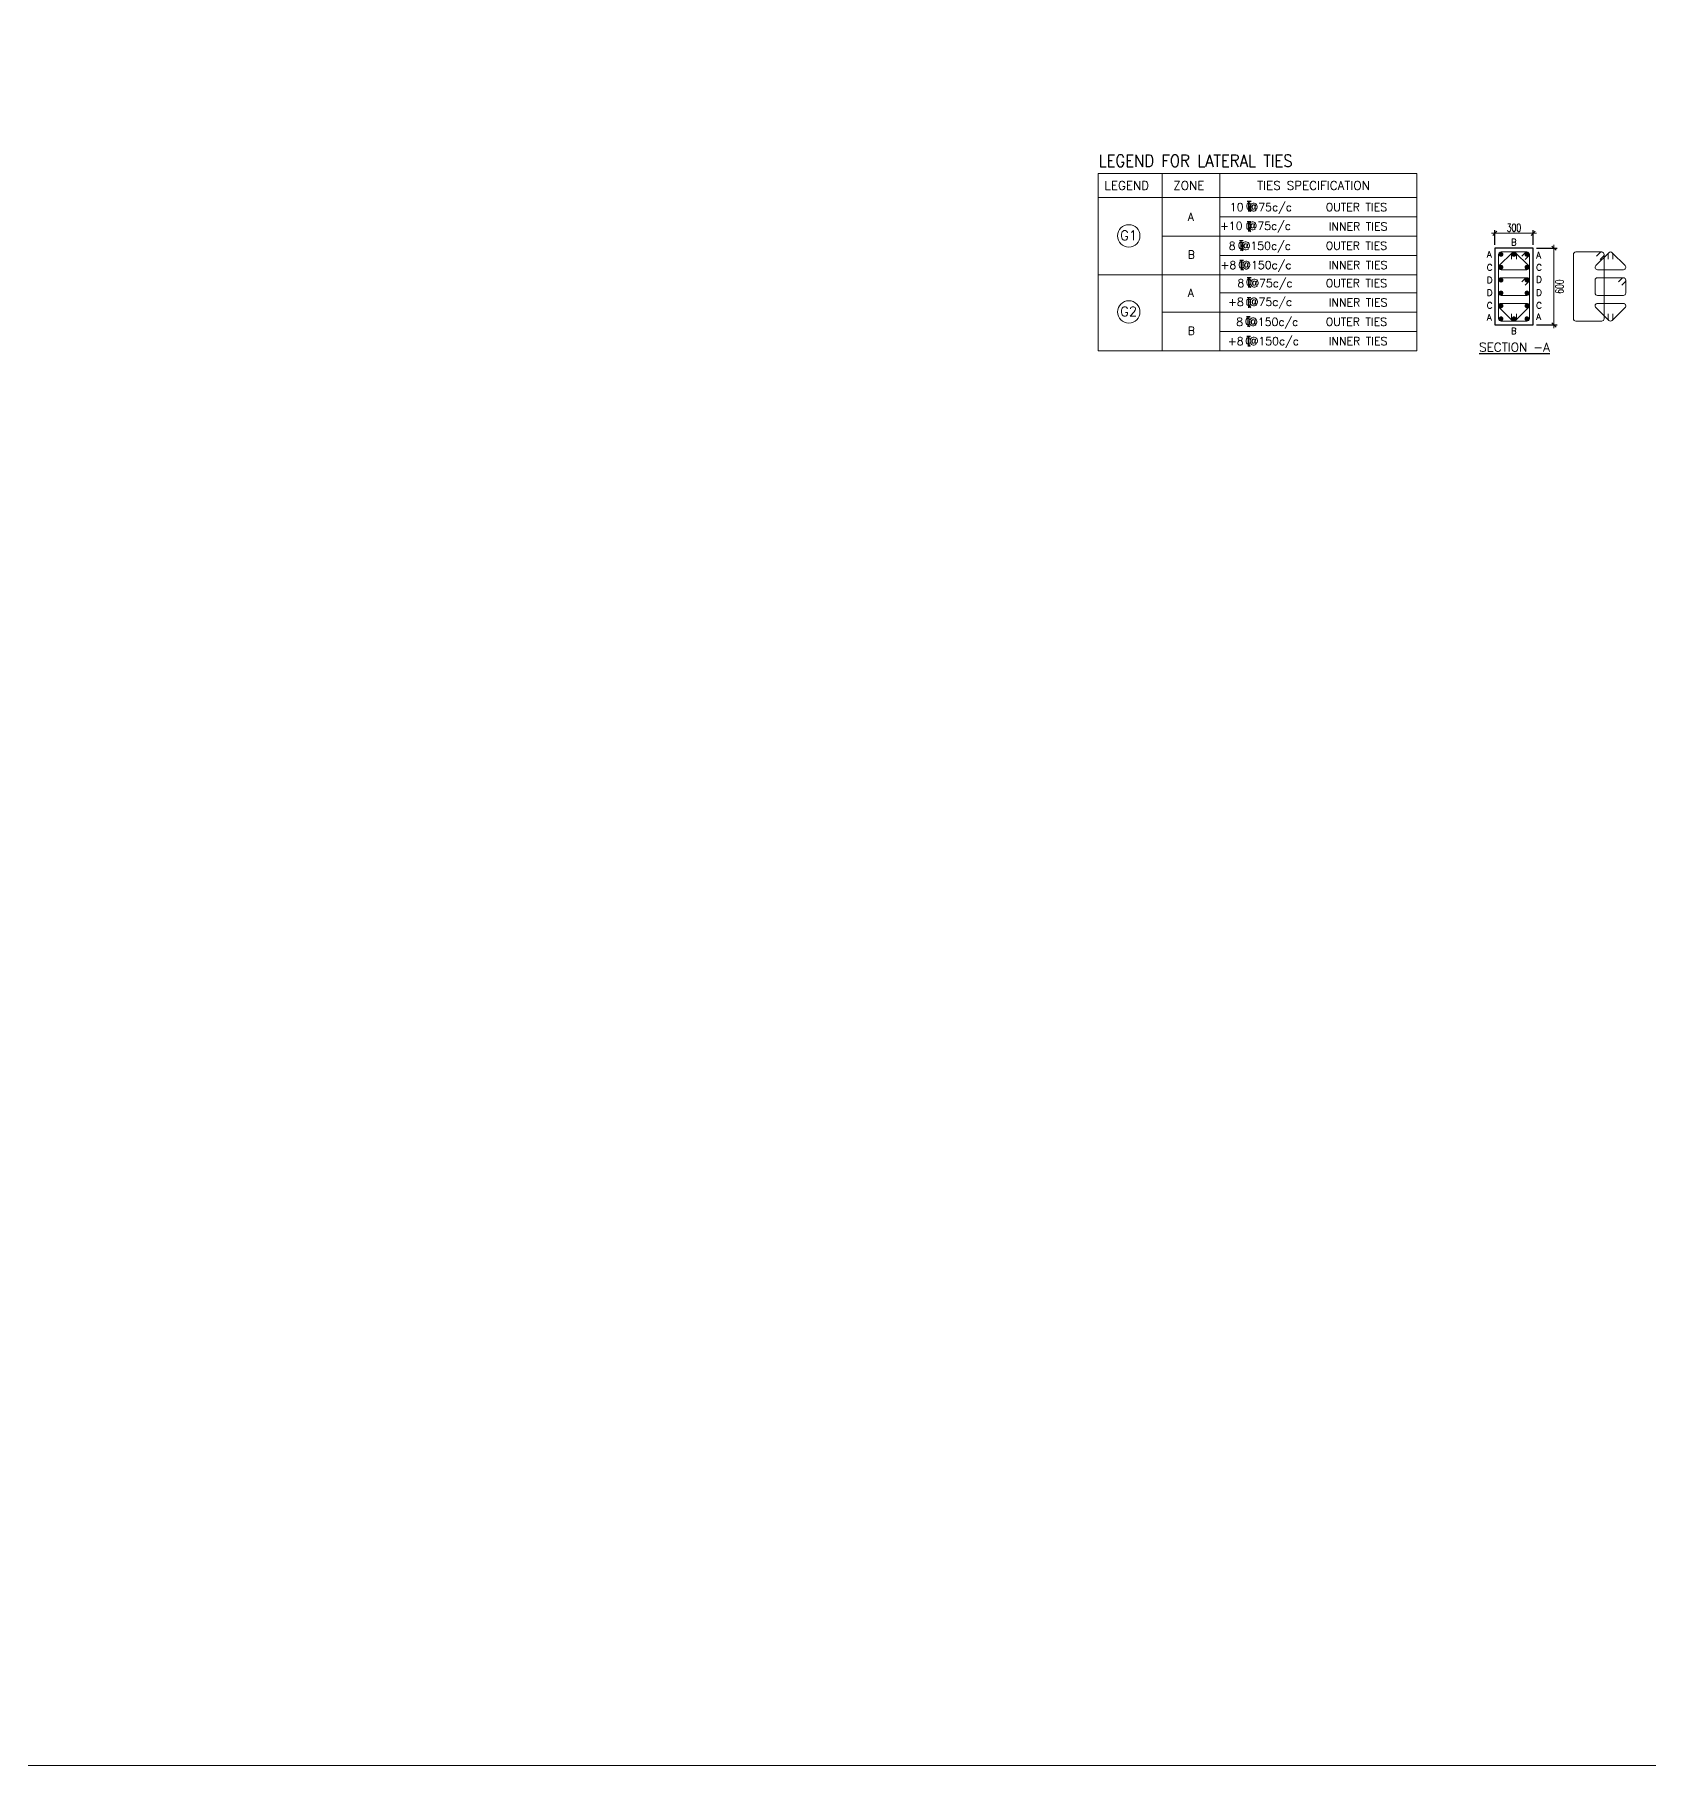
# Model space of a CAD drawing. Header units: millimetres. Extents: x 1123469 to 1883119, y -126924 to 196924.
# Drawn here: x 1445125 to 1495574, y -126924 to -72855 of the extents above; entities that cross this region are included whole.
import ezdxf

# ---------------------------------------------------------------- set-up
doc = ezdxf.new("R2010")
doc.units = ezdxf.units.MM
doc.header["$LTSCALE"] = 500
doc.header["$MEASUREMENT"] = 0
doc.header["$PDMODE"] = 34
doc.layers.get('Defpoints').update_dxf_attribs({"lineweight": 0})
for name, color, linetype, lineweight in [('DIAMENTION', 1, 'Continuous', 0), ('DIM1', 3, 'Continuous', 20), ('LINE', 7, 'Continuous', 13), ('S - SUNK', 251, 'Continuous', 0), ('STEEL', 7, 'Continuous', 20), ('TEXT', 7, 'Continuous', 13)]:
    doc.layers.add(name, color=color, linetype=linetype, lineweight=lineweight)
for name, color, linetype in [('Reinf', 4, 'Continuous'), ('S-TEXT', 3, 'Continuous'), ('T', 6, 'Continuous'), ('TOWER AREA COLUMN.', 6, 'Continuous')]:
    doc.layers.add(name, color=color, linetype=linetype)
doc.styles.add('2MM', font='romans.shx', dxfattribs={"width": 0.7})
doc.styles.add('RAWAT', font='romand.shx', dxfattribs={"height": 115})
doc.styles.add('RD', font='romand.shx', dxfattribs={"height": 200})
doc.styles.add('ROMANT', font='romant__.ttf', dxfattribs={"width": 0.9, "height": 600})
doc.styles.add('RT', font='romant.shx', dxfattribs={"height": 8})
doc.dimstyles.new('SHUIB', dxfattribs={"dimtxt": 200, "dimasz": 180, "dimexe": 100, "dimexo": 250, "dimgap": 50, "dimtad": 2, "dimdec": 0, "dimzin": 1, "dimdsep": 46, "dimtxsty": '2MM', "dimblk": 'OBLIQUE', "dimcen": 0, "dimdle": 100, "dimclrd": 1, "dimclre": 1, "dimclrt": 3, "dimadec": 0, "dimazin": 0, "dimtfac": 1, "dimtdec": 0, "dimtix": 1, "dimtmove": 2, "dimatfit": 3, "dimfxl": 1, "dimtolj": 1, "dimlwd": -1, "dimarcsym": 0})

# ---------------------------------------------------------------- blocks, each defined once
blk = doc.blocks.new('_Oblique')
at = {"color": 0, "linetype": 'ByBlock', "lineweight": -2}
blk.add_line((-0.5, -0.5), (0.5, 0.5), dxfattribs=at)
blk = doc.blocks.new('*D116')
at = {"layer": 'Defpoints', "color": 0, "ltscale": 100, "transparency": 16777216}
for p in [(1491943, -79061), (1490743, -79526, 0), (1491943, -79526, 0)]:
    blk.add_point(p, dxfattribs=at)
at = {"layer": 'DIAMENTION', "color": 1, "ltscale": 100, "transparency": 16777216}
blk.add_line((1490643, -79061), (1492043, -79061), dxfattribs=at)
at = {"layer": 'DIAMENTION', "color": 1, "lineweight": -2, "ltscale": 100, "transparency": 16777216}
for p, q in [((1490743, -79426), (1490743, -78961)), ((1491943, -79426), (1491943, -78961))]:
    blk.add_line(p, q, dxfattribs=at)
at = {"layer": 'DIAMENTION', "color": 1, "ltscale": 100, "transparency": 16777216, "xscale": 130, "yscale": 130, "zscale": 130, "rotation": 180}
blk.add_blockref('_Oblique', (1490743, -79061), dxfattribs=at)
at = {"layer": 'DIAMENTION', "color": 1, "ltscale": 100, "transparency": 16777216, "xscale": 130, "yscale": 130, "zscale": 130}
blk.add_blockref('_Oblique', (1491943, -79061), dxfattribs=at)
at = {"layer": 'DIAMENTION', "color": 3, "ltscale": 100, "transparency": 16777216, "insert": (1491343, -78886), "char_height": 250, "attachment_point": 5, "style": '2MM'}
blk.add_mtext('\\A1;300', dxfattribs=at)
blk = doc.blocks.new('*D117')
at = {"layer": 'Defpoints', "color": 0, "ltscale": 100, "transparency": 16777216}
for p in [(1491943, -79526, 0), (1492592, -79526), (1491943, -81926, 0)]:
    blk.add_point(p, dxfattribs=at)
at = {"layer": 'DIAMENTION', "color": 1, "ltscale": 100, "transparency": 16777216}
blk.add_line((1492592, -82026), (1492592, -79426), dxfattribs=at)
at = {"layer": 'DIAMENTION', "color": 1, "lineweight": -2, "ltscale": 100, "transparency": 16777216}
for p, q in [((1492043, -79526), (1492692, -79526)), ((1492043, -81926), (1492692, -81926))]:
    blk.add_line(p, q, dxfattribs=at)
at = {"layer": 'DIAMENTION', "color": 1, "ltscale": 100, "transparency": 16777216, "xscale": 130, "yscale": 130, "zscale": 130}
for p, rotation in [((1492592, -79526), 90), ((1492592, -81926), 270)]:
    blk.add_blockref('_Oblique', p, dxfattribs=dict(at, rotation=rotation))
at = {"layer": 'DIAMENTION', "color": 3, "ltscale": 100, "transparency": 16777216, "insert": (1492767, -80726), "char_height": 250, "attachment_point": 5, "rotation": 90, "style": '2MM'}
blk.add_mtext('\\A1;600', dxfattribs=at)
blk = doc.blocks.new('T')
at = {"layer": 'LINE'}
for p, q in [((-27, 79), (39, 79)), ((-27, 72), (39, 72)), ((-2, 70), (-2, -99)), ((5, 70), (5, -99)), ((1, -61), (31, -100)), ((7, -57), (36, -96))]:
    blk.add_line(p, q, dxfattribs=at)
at = {"layer": 'LINE', "style": 'RAWAT'}
blk.add_text('0', height=115, dxfattribs=at).set_placement((-50, -63))

msp = doc.modelspace()

# ---------------------------------------------------------------- linework, layer by layer
at = {"layer": 'LINE', "color": 4, "linetype": 'Continuous', "ltscale": 100}
for p, q in [((1478355.4, -82733.2, 0), (1478355.4, -77196.9, 0)), ((1478355.4, -77196.9, 0), (1488311.9, -77196.9, 0)), ((1488311.9, -77196.9, 0), (1488311.9, -82733.2, 0)), ((1478355.4, -77942.4, 0), (1488311.9, -77942.4, 0)), ((1488311.9, -79610.4, 0), (1488311.9, -82733.2, 0)), ((1478355.4, -80355.9, 0), (1488311.9, -80355.9, 0)), ((1478355.4, -80355.9, 0), (1488311.9, -80355.9, 0)), ((1478355.4, -82733.2, 0), (1488311.9, -82733.2, 0)), ((1478355.4, -82733.2, 0), (1488311.9, -82733.2, 0))]:
    msp.add_line(p, q, dxfattribs=at)
at = {"layer": 'LINE', "linetype": 'Continuous', "ltscale": 100}
for p, q in [((1480355.9, -77196.9, 0), (1480355.9, -82733.2, 0)), ((1482151.7, -77196.9, 0), (1482151.7, -82733.2, 0)), ((1488311.9, -79149.1, 0), (1480355.9, -79149.1, 0)), ((1488311.9, -81526.4, 0), (1480355.9, -81526.4, 0))]:
    msp.add_line(p, q, dxfattribs=at)
at = {"layer": 'LINE', "color": 2, "linetype": 'Continuous', "ltscale": 100}
for p, q in [((1482151.7, -78545.4, 0), (1488311.9, -78545.4, 0)), ((1488311.9, -79752.9, 0), (1482151.7, -79752.9, 0)), ((1482151.7, -80922.6, 0), (1488311.9, -80922.6, 0)), ((1488311.9, -82130.2, 0), (1482151.7, -82130.2, 0))]:
    msp.add_line(p, q, dxfattribs=at)
at = {"layer": 'LINE', "linetype": 'Continuous', "ltscale": 100}
for centre in [(1479309.1, -79142, 0), (1479309.1, -81519.3, 0)]:
    msp.add_circle(centre, 349.9, dxfattribs=at)
at = {"layer": 'Reinf', "color": 4, "linetype": 'ByBlock', "const_width": 75, "elevation": 0}
for points in [[(1490938.3, -79758.1, -1), (1490938.3, -79683.1, -1)], [(1491343.3, -79758.1, -1), (1491343.3, -79683.1, -1)], [(1491748.3, -79758.1, 1), (1491748.3, -79683.1, 1)], [(1490938.3, -80160.2, -1), (1490938.3, -80085.2, -1)], [(1490938.3, -80562.2, -1), (1490938.3, -80487.2, -1)], [(1491748.3, -80160.2, 1), (1491748.3, -80085.2, 1)], [(1491748.3, -80562.2, 1), (1491748.3, -80487.2, 1)], [(1490938.3, -80964.3, -1), (1490938.3, -80889.3, -1)], [(1491748.3, -80964.3, 1), (1491748.3, -80889.3, 1)], [(1490938.3, -81366.4, -1), (1490938.3, -81291.4, -1)], [(1491748.3, -81366.4, 1), (1491748.3, -81291.4, 1)], [(1490938.3, -81693.4, 1), (1490938.3, -81768.4, 1)], [(1491343.3, -81693.4, 1), (1491343.3, -81768.4, 1)], [(1491748.3, -81693.4, -1), (1491748.3, -81768.4, -1)]]:
    msp.add_lwpolyline(points, format="xyb", close=True, dxfattribs=at)
at = {"layer": 'S - SUNK', "color": 4, "ltscale": 10}
msp.add_lwpolyline([(1300761.4, 21435.7), (1752050.9, 21435.7), (1752050.9, -126923.8), (1300761.4, -126923.8)], close=True, dxfattribs=at)
at = {"layer": 'STEEL', "color": 4, "linetype": 'ByBlock', "elevation": 0}
for points in [[(1491823.4, -79720.6), (1491823.3, -81730.9, -0.4142136), (1491748.3, -81805.9), (1490938.2, -81805.9, -0.4142136), (1490863.2, -81730.9), (1490863.3, -79720.6, -0.4142136), (1490938.3, -79645.6), (1491748.4, -79645.6, -0.4142136)], [(1491396.1, -79667.4), (1491801.1, -80069.4, -0.6694949), (1491748.3, -80197.7), (1490938.3, -80197.7, -0.6694949), (1490885.5, -80069.4), (1491290.5, -79667.4, -0.4120843)], [(1494159, -79720.6), (1494158.9, -81730.9, -0.4142136), (1494083.9, -81805.9), (1493273.8, -81805.9, -0.4142136), (1493198.8, -81730.9), (1493198.9, -79720.6, -0.4142136), (1493273.9, -79645.6), (1494084, -79645.6, -0.4142136)], [(1494409.8, -79667.4), (1494814.8, -80069.4, -0.6694949), (1494762, -80197.7), (1493952, -80197.7, -0.6694949), (1493899.1, -80069.4), (1494304.1, -79667.4, -0.4120843)], [(1491823.4, -80524.7), (1491823.3, -80926.8, -0.4142136), (1491748.3, -81001.8), (1490938.2, -81001.8, -0.4142136), (1490863.2, -80926.8), (1490863.3, -80524.7, -0.4142136), (1490938.3, -80449.7), (1491748.4, -80449.7, -0.4142136)], [(1494837.1, -80524.7), (1494837, -80926.8, -0.4142136), (1494762, -81001.8), (1493951.8, -81001.8, -0.4142136), (1493876.8, -80926.8), (1493877, -80524.7, -0.4142136), (1493952, -80449.7), (1494762.1, -80449.7, -0.4142136)], [(1491396.1, -81784.1), (1491801.1, -81382.1, 0.6694949), (1491748.3, -81253.9), (1490938.3, -81253.9, 0.6694949), (1490885.5, -81382.1), (1491290.5, -81784.1, 0.4120843)], [(1494409.8, -81784.1), (1494814.8, -81382.1, 0.6694949), (1494762, -81253.9), (1493952, -81253.9, 0.6694949), (1493899.1, -81382.1), (1494304.1, -81784.1, 0.4120843)]]:
    msp.add_lwpolyline(points, format="xyb", close=True, dxfattribs=at)
for points in [[(1491418.3, -79869.4), (1491418.3, -79720.6, 0.4142136), (1491343.3, -79645.6), (1491343.3, -79645.6, 0.4142136), (1491268.3, -79720.6), (1491268.3, -79869.4)], [(1491696.3, -79878.8), (1491801.5, -79773.6, 0.4142136), (1491801.5, -79667.6), (1491801.5, -79667.6, 0.4142136), (1491695.4, -79667.6), (1491590.2, -79772.8)], [(1494031.8, -79878.8), (1494137.1, -79773.6, 0.4142136), (1494137.1, -79667.6), (1494137.1, -79667.6, 0.4142136), (1494031, -79667.6), (1493925.8, -79772.8)], [(1494432, -79869.4), (1494432, -79720.6, 0.4142136), (1494357, -79645.6), (1494357, -79645.6, 0.4142136), (1494282, -79720.6), (1494282, -79869.4)], [(1491696.3, -80683), (1491801.5, -80577.8, 0.4142136), (1491801.5, -80471.7), (1491801.5, -80471.7, 0.4142136), (1491695.4, -80471.7), (1491590.2, -80576.9)], [(1494709.9, -80683), (1494815.1, -80577.8, 0.4142136), (1494815.1, -80471.7), (1494815.1, -80471.7, 0.4142136), (1494709.1, -80471.7), (1494603.8, -80576.9)], [(1491418.3, -81582.1), (1491418.3, -81730.9, -0.4142136), (1491343.3, -81805.9), (1491343.3, -81805.9, -0.4142136), (1491268.3, -81730.9), (1491268.3, -81582.1)], [(1494432, -81582.1), (1494432, -81730.9, -0.4142136), (1494357, -81805.9), (1494357, -81805.9, -0.4142136), (1494282, -81730.9), (1494282, -81582.1)]]:
    msp.add_lwpolyline(points, format="xyb", dxfattribs=at)
at = {"layer": 'TOWER AREA COLUMN.', "color": 3, "elevation": 0}
msp.add_lwpolyline([(1490743.3, -81925.8), (1491943.3, -81925.8), (1491943.3, -79525.8), (1490743.3, -79525.8)], close=True, dxfattribs=at)

# ---------------------------------------------------------------- block references
at = {"layer": 'DIM1', "xscale": 1.799985799007118, "yscale": 1.79998603509739, "zscale": 1.799985965442341}
for p in [(1483057.6, -78202.6, 0), (1483055.6, -78831, 0), (1482815.3, -79429.4, 0), (1482825.6, -80038.4, 0), (1483057.6, -80579.9, 0), (1483055.6, -81208.3, 0), (1483031.4, -81806.7, 0), (1483041.7, -82415.7, 0)]:
    msp.add_blockref('T', p, dxfattribs=at)

# ---------------------------------------------------------------- texts
at = {"layer": 'LINE', "color": 1, "style": 'RT', "width": 0.9}
msp.add_text('LEGEND FOR LATERAL TIES', height=376.667, dxfattribs=at).set_placement((1478368.3, -76982.8, 0))
at = {"layer": 'S-TEXT', "color": 1, "style": 'ROMANT'}
for s, height, p in [('B', 200, (1491248.6, -79439.6, 0)), ('A', 200, (1490494.8, -79820.2, 0)), ('A', 200, (1492035.4, -79844.2, 0)), ('D', 200, (1490494.3, -80621.1, 0)), ('C', 200, (1490494.8, -80227, 0)), ('D', 200, (1492035.9, -80604.5, 0)), ('C', 200, (1492035.4, -80226.8, 0)), ('D', 200, (1490494.8, -81016.7, 0)), ('D', 200, (1492035.4, -81014.2, 0)), ('A', 200, (1490494.8, -81790, 0)), ('C', 200, (1490494.3, -81414.2, 0)), ('A', 200, (1492035.4, -81766, 0)), ('C', 200, (1492035.9, -81414.3, 0)), ('B', 200, (1491248.6, -82211.9, 0)), ('%%USECTION -A', 275, (1490252.1, -82758.5, -9.7))]:
    msp.add_text(s, height=height, dxfattribs=at).set_placement(p)
at = {"layer": 'T', "style": 'RD'}
for s, height, p in [('LEGEND ', 273.01, (1478550.3, -77704.9, 0)), ('ZONE', 273.01, (1480699, -77704.9, 0)), ('TIES SPECIFICATION', 273.009, (1483318.4, -77704.9, 0))]:
    msp.add_text(s, height=height, dxfattribs=at).set_placement(p)
at = {"layer": 'TEXT', "style": 'RD'}
for s, height, p in [('10 @75c/c', 250, (1482465.6, -78367.4, 0)), ('OUTER TIES', 250, (1485460.3, -78367.4, 0)), ('A', 250, (1481150.2, -78671, 0)), ('+10 @75c/c', 250, (1482158.2, -78953.3, 0)), ('INNER TIES', 250, (1485556.3, -78970.4, 0)), ('G1', 300, (1479041.8, -79276.4, 0)), ('8 @150c/c', 250, (1482434.1, -79577.4, 0)), ('OUTER TIES', 250, (1485460.3, -79574.1, 0)), ('B', 250, (1481150.2, -79852.8, 0)), ('+8 @150c/c', 250, (1482174.1, -80177.9, 0)), ('INNER TIES', 250, (1485556.3, -80177.9, 0)), ('8 @75c/c', 250, (1482704.9, -80744.6, 0)), ('OUTER TIES', 250, (1485460.3, -80744.6, 0)), ('A', 250, (1481150.2, -81048.3, 0)), ('+8 @75c/c', 250, (1482408.8, -81330.6, 0)), ('INNER TIES', 250, (1485556.3, -81347.6, 0)), ('G2', 300, (1479041.8, -81653.7, 0)), ('B', 250, (1481150.2, -82230.1, 0)), ('8 @150c/c', 250, (1482664.9, -81954.7, 0)), ('OUTER TIES', 250, (1485460.3, -81951.4, 0)), ('+8 @150c/c', 250, (1482404.8, -82555.2, 0)), ('INNER TIES', 250, (1485556.3, -82555.2, 0))]:
    msp.add_text(s, height=height, dxfattribs=at).set_placement(p)

# ---------------------------------------------------------------- dimensions: what is measured, and where the dimension line sits
at = {"layer": 'DIAMENTION', "ltscale": 100}
for base, p1, angle, picture, middle in [((1491943.3, -79060.5), (1490743.3, -79525.8, 0), 180, '*D116', (1491343.3, -78885.5)), ((1492592, -79525.8), (1491943.3, -81925.8, 0), 270, '*D117', (1492767, -80725.8))]:
    dim = msp.add_linear_dim(base=base, p1=p1, p2=(1491943.3, -79525.8, 0), angle=angle, dimstyle='SHUIB', override={"dimtxt": 250, "dimasz": 130, "dimexo": 100, "dimlfac": 0.25, "dimtmove": 0}, dxfattribs=at)
    dim.commit()
    dim.dimension.update_dxf_attribs({"geometry": picture, "text_midpoint": middle})

doc.saveas('drawing.dxf')
